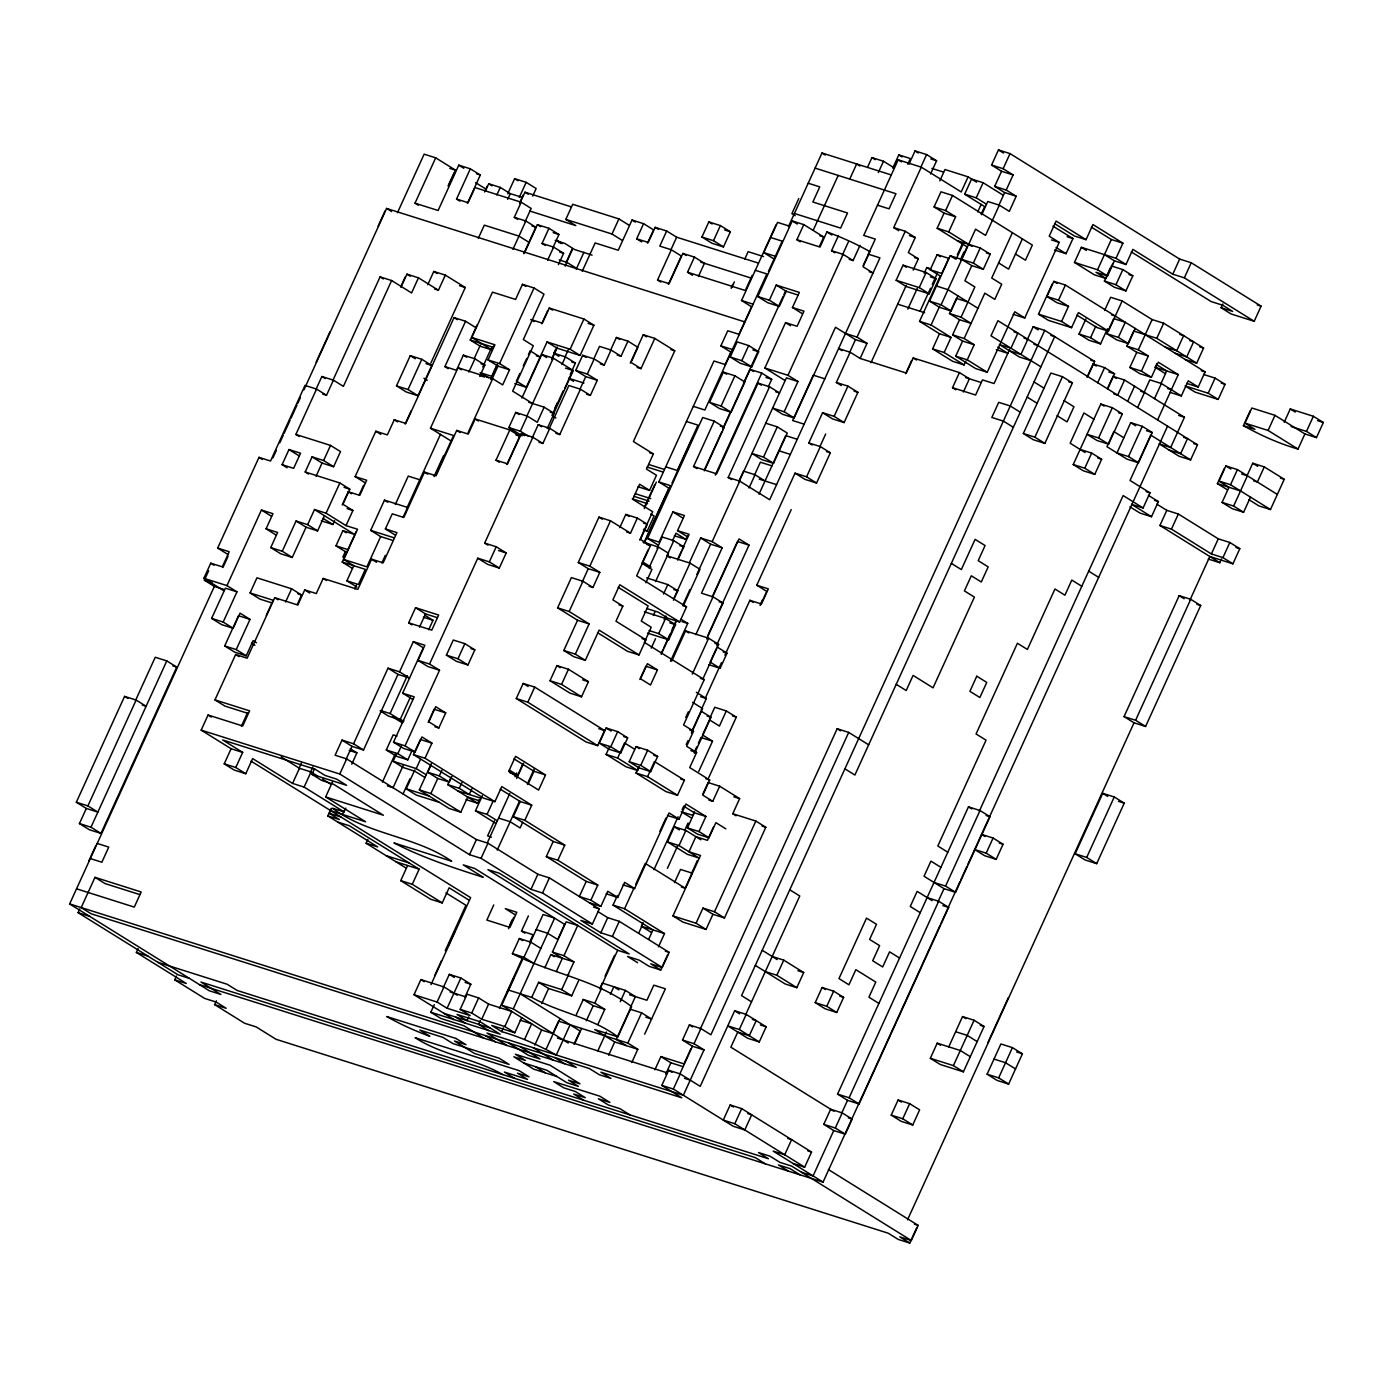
<?xml version="1.0" encoding="UTF-8"?>
<svg xmlns="http://www.w3.org/2000/svg" width="1393" height="1393" viewBox="0 0 1393 1393"><rect width="100%" height="100%" fill="white"/><g stroke="black" fill="none" stroke-linecap="round" stroke-linejoin="round"><path stroke-width="1.5" d="M76.336 802.229L87.898 805.903L97.876 812.102L86.331 808.445L76.336 802.229L124.569 696.396L136.131 700.052L146.108 706.268L142.26 705.05M135.417 700.714L155.232 657.252L166.777 660.909L176.754 667.108L100.958 833.414L89.413 829.758L79.436 823.559L86.331 808.445M87.898 805.903L136.131 700.052M223.838 590.719L203.866 578.304L210.761 563.19L222.305 566.847L229.201 551.732L217.656 548.076L258.994 457.357L270.538 461.013L304.997 385.426L316.542 389.082L326.519 395.281L333.415 380.167L321.87 376.51L315.828 389.727M100.958 833.414L90.98 827.216L166.777 660.909M223.96 589.465L214.348 586.418L204.371 580.219L208.671 570.764M88.752 861.118L95.647 845.986M316.124 362.18L329.915 331.952M378.13 226.119L385.025 210.987M765.314 1163.834L755.337 1157.635L200.958 982.048L220.912 994.445L209.368 990.789L69.65 903.918L214.348 586.418M222.95 567.526L228.121 556.19M272.906 457.914L276.354 450.357M279.801 442.8L283.249 435.225M284.102 433.345L290.127 420.111M290.998 418.231L297.022 404.997M297.893 403.099L300.47 397.44M303.918 389.883L386.592 208.445L744.628 321.853M233.153 628.278L221.609 624.621L211.632 618.405L225.405 588.177L236.949 591.833L223.176 622.062L233.153 628.278L240.049 613.146L250.026 619.363L236.235 649.591L246.23 655.807L253.108 640.676L256.434 642.748M236.949 591.833L226.972 585.617L261.431 510.03L272.976 513.686L266.08 528.8L276.058 535.016M282.1 464.67L288.978 449.556L300.54 453.213L293.644 468.327L282.1 464.67L287.08 467.769M299.199 436.497L295.873 434.442L316.542 389.082M189.413 978.374L177.869 974.717L78.06 912.676L79.784 908.898M397.44 212.763L424.134 154.17L435.696 157.827L455.65 170.242L448.755 185.356M76.545 888.804L134.285 907.104L141.181 891.973L94.985 877.346L81.194 907.574L91.172 913.791L576.249 1067.421L566.272 1061.222M332.701 380.811L380.08 276.876L391.625 280.533L411.579 292.948L418.475 277.816L406.93 274.16L400.905 287.393M418.335 205.259L415.01 203.186L435.696 157.827M246.23 655.807L234.668 652.15L224.691 645.934L238.482 615.706L250.026 619.363M391.625 280.533L343.392 386.366L333.415 380.167M271.6 602.803L260.056 599.147L250.078 592.948L256.956 577.816L291.607 588.804L301.584 595.003L297.284 604.458M292.269 557.444L282.291 551.245L296.065 520.999L306.06 527.216L292.269 557.444L280.724 553.787L270.747 547.588L277.625 532.457L266.08 528.8M308.515 474.055L305.189 471.983L312.084 456.869L323.629 460.526L333.606 466.725L340.501 451.611L330.524 445.412L295.873 434.442M401.045 286.157L405.363 276.719M448.041 186.018L454.083 172.784M316.037 476.302L322.062 463.068L312.084 456.869M323.629 460.526L330.524 445.412M345.76 808.114L344.036 811.893L304.127 787.08L292.565 783.423L252.655 758.593L245.76 773.724L235.783 767.508L242.661 752.394L231.116 748.737L201.184 730.124L208.062 715.009L242.713 725.979L249.608 710.865L214.957 699.878L235.626 654.536L247.17 658.192L274.734 597.701L297.841 605.032L304.736 589.901L316.281 593.557L323.176 578.443L357.809 589.413L371.6 559.185L383.145 562.842L396.935 532.596L385.373 528.94L392.269 513.825L403.813 517.482L424.482 472.123L436.044 475.779L456.712 430.42L468.257 434.094L475.152 418.962L509.803 429.949L519.781 436.148L506.86 464.496M467.404 203.361L480.324 175.013L470.329 168.814L458.785 165.158L438.116 210.5L415.01 203.186M266.272 615.375L273.167 600.261L250.078 592.948M324.499 515.741L317.604 530.872L307.627 524.656L314.505 509.542L326.066 513.199L346.021 525.614L357.566 529.27L343.792 559.498L353.77 565.715L346.874 580.829L356.852 587.028M459.882 201.114L456.556 199.042L470.329 168.814M427.755 284.677L433.78 271.461L445.325 275.118L465.279 287.515L430.837 363.12M285.582 602.02L291.607 588.804M326.066 513.199L339.84 482.971L305.189 471.983M176.441 976.04L174.717 979.819L186.279 983.475L136.375 952.446L138.099 948.668M434.581 289.013L438.429 290.232L445.325 275.118M321.348 520.843L332.91 524.499L334.616 520.721M484.572 191.973L487.15 186.314M245.76 773.724L234.216 770.068L224.221 763.852L231.116 748.737M241.459 726.066L247.484 712.833M342.225 504.945L348.25 491.712L359.794 495.368L366.69 480.254L355.145 476.598L375.814 431.238L387.358 434.895L394.254 419.781L405.798 423.437L454.031 317.604L465.575 321.261L475.57 327.459M396.483 385.878L410.256 355.65L421.818 359.307L431.795 365.506L418.004 395.751L406.46 392.077L396.483 385.878L408.027 389.535L418.004 395.751M485.286 191.329L488.734 183.772L500.279 187.428L510.256 193.627L521.8 197.284M339.84 482.971L349.817 489.169L342.939 504.283L352.917 510.482L346.021 525.614M345.969 552.028L335.992 545.83L342.887 530.698L354.431 534.355L314.505 509.542M359.255 494.794L363.556 485.339M408.027 389.535L421.818 359.307M496.831 194.985L500.279 187.428M478.287 238.377L484.311 225.144L518.962 236.113L528.94 242.312M507.731 193.784L514.626 178.67L526.171 182.326L536.148 188.525L532.701 196.082M342.835 557.113L345.412 551.454M352.203 568.257L342.225 562.058L355.999 531.813M405.102 424.099L411.127 410.865M507.679 199.303L510.256 193.627M519.276 197.44L526.171 182.326M448.233 368.692L444.907 366.62L465.575 321.261M519.937 202.298L523.368 194.741M392.217 540.24L380.672 536.584L370.695 530.385L384.468 500.139L407.574 507.452L403.256 516.907M519.781 203.535L524.952 192.199L571.147 206.826M517.621 219.398L514.296 217.343L521.191 202.211L474.996 187.585L468.1 202.699L456.556 199.042M354.727 589.013L356.451 585.217M380.672 536.584L366.881 566.829L343.792 559.498M395.316 504.458L408.236 476.11L419.781 479.767M479.714 376.354L484.886 365.018L474.909 358.819L463.347 355.163L456.469 370.277L444.907 366.62M493.488 346.126L491.764 349.904L480.219 346.248L470.242 340.031L477.137 324.917M450.427 440.606L430.472 428.208L458.036 367.735L492.687 378.704L502.664 384.903L509.542 369.789L499.565 363.59L488.02 359.934L494.915 344.802L471.809 337.489L492.478 292.13L515.584 299.443L522.462 284.329L534.024 287.985L544.001 294.184L523.333 339.544L533.31 345.76L512.641 391.12L532.596 403.517M525.144 221.644L531.168 208.428L521.191 202.211M512.937 249.347L525.857 220.999L514.296 217.343M474.351 358.245L480.376 345.011M381.891 562.929L385.321 555.354M406.86 508.114L440.449 434.407M468.866 372.035L474.909 358.819M523.768 253.665L535.835 227.198L525.857 220.999M524.482 253.004L537.402 224.656L548.946 228.313L558.924 234.512L552.899 247.745M298.746 768.953L301.341 763.294M292.565 783.423L299.46 768.292L281.16 756.921M482.762 366.986L491.363 348.093M434.059 476.528L443.531 455.737M435.487 475.205L453.561 435.521L430.472 428.208M545.394 245.499L542.069 243.427L548.946 228.313M310.308 772.61L312.885 766.951M304.127 787.08L311.005 771.966L299.46 768.292M496.883 364.983L491.729 376.319L480.167 372.662L488.49 377.834M490.702 379.436L497.597 364.322M332.544 781.821L325.649 796.935L383.388 815.236L333.502 784.207L321.94 780.55L311.962 774.351L314.557 768.675M491.973 379.366L497.998 366.133L488.02 359.934M467.7 433.502L492.687 378.704M499.565 363.59L534.024 287.985M529.601 210.97L575.797 225.596L565.819 219.398L572.715 204.283L618.91 218.91L628.887 225.109M547.588 260.317L553.613 247.083L542.069 243.427M916.629 1227.947L909.751 1243.061L898.189 1239.404L888.212 1233.205L276.093 1039.317L256.138 1026.902L244.576 1023.246L214.644 1004.632L216.368 1000.853M558.419 264.635L563.59 253.3L553.613 247.083M353.561 743.775L388.003 668.187L397.98 674.386L363.538 749.991L353.561 743.775L341.999 740.118L335.121 755.25L346.665 758.906L476.406 839.561L487.95 843.218L537.855 874.247L549.399 877.903L599.303 908.933L592.408 924.047L580.864 920.39L600.818 932.788L612.38 936.462L662.267 967.473L669.162 952.359L619.258 921.33L607.714 917.674L597.736 911.475M566.394 261.797L572.419 248.563M566.237 263.016L572.262 249.8M565.227 266.15L566.951 262.372L559.255 259.934M541.668 323.82L547.71 310.587M514.818 383.632L526.362 387.289L547.049 341.929L557.026 348.146L580.115 355.459L593.906 325.213L583.928 319.014L549.277 308.045L542.382 323.159L530.837 319.502L534.163 321.574M519.833 373.533L516.385 381.09L526.362 387.289M523.28 365.959L526.728 358.401M528.452 354.623L530.176 350.844L540.153 357.061L536.305 355.824M345.952 759.551L351.976 746.335L341.999 740.118M592.408 924.047L542.521 893.017L530.959 889.361L481.055 858.332L469.511 854.675L339.77 774.02L346.665 758.906M408.671 622.828L415.567 607.714L438.656 615.027L431.778 630.141L408.671 622.828L411.997 624.9M576.214 269.232L583.98 252.22M367.856 839.457L366.133 843.235L377.677 846.909L327.773 815.88L331.221 808.323M327.773 815.88L339.335 819.537L329.357 813.338L331.081 809.559M351.75 764.2L356.904 752.847L350.252 748.72M521.905 397.98L541.72 354.501L553.265 358.158L573.237 370.573L552.551 415.932L555.894 418.004M522.149 435.835L508.845 427.547L515.723 412.432L527.285 416.089L537.263 422.305L544.141 407.174L528.748 402.298M419.519 627.146L425.544 613.913L415.567 607.714M397.98 674.386L409.525 678.043L399.547 671.844L413.338 641.616L424.882 645.272L417.987 660.386L427.964 666.585L439.526 670.242L405.067 745.847L415.044 752.046L421.94 736.932L431.917 743.131L425.039 758.245L494.898 801.689L501.776 786.575L531.726 805.189L524.83 820.303L564.757 845.116L557.862 860.23L597.789 885.06L590.893 900.174L600.871 906.373L607.766 891.259L617.743 897.458L624.639 882.344L634.616 888.542L669.058 812.955L679.053 819.154L685.931 804.04L705.903 816.455L699.007 831.569L708.985 837.768L715.88 822.654L725.857 828.852M499.338 462.25L496.012 460.178L509.803 429.949M582.222 271.287L595.142 242.939L618.248 250.252L632.022 220.024L643.583 223.681L653.561 229.88L647.536 243.113M342.469 814.435L344.193 810.656M558.872 356.329L553.874 353.23L555.598 349.451M403.395 721.818L390.092 713.547L407.313 675.744M552.011 358.245L554.588 352.568M555.459 350.688L557.183 346.909M428.696 629.723L432.997 620.285L424.673 615.114M551.854 359.481L557.026 348.146M526.571 416.751L553.265 358.158M528.713 436.375L520.39 431.221L527.285 416.089M412.624 699.373L402.647 693.174L423.315 647.815L413.338 641.616M621.992 240.24L612.015 234.024L618.91 218.91M532.178 437.907L538.22 424.691L549.765 428.347L542.87 443.462L532.892 437.263L521.348 433.606L507.557 463.834L496.012 460.178M564.722 357.548L568.17 349.991M412.119 750.392L407.818 759.847L396.274 756.19L386.296 749.991L393.174 734.86L397.022 736.079M400.07 719.746L410.395 697.075M561.988 364.444L565.436 356.887L553.874 353.23M580.115 355.459L570.137 349.243L583.928 319.014M415.044 752.046L403.5 748.389L393.522 742.19L414.191 696.831L402.647 693.174M439.526 670.242L429.549 664.043L477.764 558.21L489.326 561.867L499.303 568.065L506.199 552.951L496.204 546.752L484.66 543.096L532.892 437.263M382.396 782.152L395.316 753.805M424.639 777.346L414.661 771.147L403.117 767.491L393.122 761.274L396.57 753.717M554.745 408.445L557.322 402.786M570.242 374.438L575.413 363.085L565.436 356.887M407.818 759.847L397.841 753.648L401.288 746.091M552.011 415.358L563.207 390.789M564.774 388.247L571.652 373.115M547.24 428.504L554.135 413.39L544.141 407.174M549.051 428.992L568.866 385.53L580.411 389.187L590.388 395.403L597.284 380.272L587.306 374.073L575.762 370.416L582.64 355.302L594.202 358.959L604.179 365.158L611.057 350.043L599.512 346.387L593.488 359.603M446.404 655.128L453.3 640.014L464.844 643.67L474.839 649.869L467.944 664.983L456.399 661.327L446.404 655.128L457.966 658.785L467.944 664.983M489.326 561.867L496.204 546.752M641.685 241.894L636.688 238.795L643.583 223.681M403.413 765.018L393.087 787.707L387.306 785.878M494.898 801.689L483.336 798.032L413.477 754.588L420.373 739.474L431.917 743.131M428.121 722.462L434.146 709.246L445.708 712.903L438.812 728.017L434.964 726.798M579.714 389.848L585.739 376.615L575.762 370.416M555.894 433.327L559.742 434.546L580.411 389.187M587.306 374.073L594.202 358.959M457.966 658.785L464.844 643.67M757.496 262.807L676.65 237.21L666.672 230.994L655.128 227.338L648.233 242.452L636.688 238.795M403.065 793.906L409.942 778.791M439.283 802.333L416.176 795.02L406.199 788.804L414.818 769.911M426.206 774.804L416.228 768.605L420.529 759.15M610.36 350.688L616.385 337.472L627.93 341.128L637.924 347.327L631.029 362.441L641.006 368.657L654.78 338.412L643.235 334.755L630.315 363.103M666.672 230.994L659.794 246.108L671.339 249.782L681.316 255.981L668.396 284.329M479.244 800.731L467.7 797.075L460.804 812.189L449.26 808.532L419.31 789.918L431.377 763.468M451.889 776.458L449.312 782.117L437.75 778.461L427.773 772.262L431.221 764.705M617.203 355.023L621.052 356.242L627.93 341.128M670.625 250.427L676.65 237.21M660.874 282.082L657.548 280.01L671.339 249.782M460.804 812.189L430.872 793.575L437.75 778.461M449.312 782.117L439.335 775.918L441.912 770.242M698.381 276.528L704.423 263.294L694.428 257.096L682.883 253.439L669.11 283.667L657.548 280.01M469.075 900.191L449.121 887.794L442.225 902.908L430.681 899.251L400.731 880.637L407.627 865.523M479.401 799.495L477.677 803.273L447.745 784.659L451.175 777.102M701.933 237.036L708.828 221.922L720.373 225.579L730.35 231.778L723.472 246.909L711.91 243.235L701.933 237.036L713.495 240.693L723.472 246.909M692.53 275.309L687.55 272.21L694.428 257.096M442.225 902.908L412.276 884.294L419.171 869.18L349.312 825.736L337.768 822.079M471.844 788.856L469.267 794.532L459.29 788.316L461.867 782.657M713.495 240.693L720.373 225.579M516.281 698.555L523.159 683.441L534.72 687.097L604.579 730.541L597.684 745.655L586.14 741.999L516.281 698.555L527.825 702.211L597.684 745.655M637.35 518.074L647.327 524.29L640.449 539.404L650.427 545.603L636.636 575.849L686.54 606.878L679.662 621.992L619.781 584.764L612.885 599.878L622.863 606.094L615.967 621.208L645.917 639.822L639.021 654.936L599.112 630.124L585.321 660.352L575.344 654.153L589.117 623.907L577.573 620.251L557.618 607.853L571.391 577.607L582.936 581.264L592.93 587.48L599.808 572.349L589.831 566.15L578.287 562.493L598.955 517.134L610.5 520.79L630.472 533.206L637.35 518.074L625.805 514.417L619.781 527.651M654.78 338.412L674.752 350.827L633.397 441.529L653.369 453.944L646.474 469.058L656.451 475.274L649.573 490.388L638.011 486.732M495.455 823.176L475.501 810.761L482.378 795.647M582.239 581.926L588.264 568.692L578.287 562.493M527.825 702.211L534.72 687.097M589.117 623.907L569.162 611.51L582.936 581.264M589.831 566.15L610.5 520.79M497.022 820.616L487.045 814.417L493.07 801.184M469.511 854.675L476.406 839.561M550.009 680.724L556.904 665.61L568.448 669.267L588.421 681.682L581.525 696.796L569.981 693.139L550.009 680.724L561.571 684.398L581.525 696.796M585.321 660.352L573.777 656.695L563.799 650.496L577.573 620.251M731.064 288.229L732.788 284.451M731.778 287.585L734.355 281.908M744.698 259.237L748.128 251.663L763.538 256.556M453.926 1019.554L414 994.724L420.895 979.61L443.984 986.923L457.287 995.194M494.498 820.79L487.602 835.904L491.45 837.123M515.01 776.667L516.733 772.871M509.995 772.819L517.691 775.257L522.863 763.921M487.393 842.643L509.786 793.505M516.681 778.391L523.576 763.277M481.055 858.332L487.95 843.218M561.571 684.398L568.448 669.267M644.419 507.348L654.762 484.66M644.28 508.567L656.329 482.117M752.185 275.379L745.29 290.493L687.55 272.21M445.255 950.653L465.941 905.293L445.969 892.878M643.862 542.974L668.832 488.159L658.854 481.961L713.982 360.996L725.527 364.653M724.813 365.314L730.855 352.081L720.877 345.882L727.755 330.768L739.317 334.424M738.603 335.086L751.524 306.739L741.546 300.522L775.988 224.935M773.759 258.819L763.782 252.621L777.555 222.392L789.117 226.049M434.616 975.796L441.511 960.665M448.407 945.551L455.285 930.437M431.029 984.59L470.642 897.649L251.071 761.153M497.231 850.078L519.624 800.94M527.372 783.928L534.268 768.814M564.757 845.116L553.195 841.459L513.286 816.646L520.181 801.515L500.209 789.117M527.93 784.52L533.954 771.287L514 758.872M639.735 540.066L652.655 511.719L632.701 499.303L639.579 484.189L649.573 490.388M643.357 529.915L647.205 531.133L654.101 516.019L650.775 513.947M798.798 198.502L791.903 213.634L795.229 215.706M644.576 542.312L670.399 485.617L658.854 481.961M788.403 226.693L821.992 152.986L891.294 174.943M483.859 1038.168L463.904 1025.753L440.797 1018.44L430.82 1012.241L434.268 1004.666M671.983 483.075L692.652 437.715M768.431 271.409L782.222 241.163L770.677 237.507M657.531 544.663L647.553 538.447L702.681 417.5L714.226 421.156L724.203 427.355L704.388 470.834M709.559 402.385L723.35 372.14L734.895 375.797L744.872 381.995L731.099 412.241L719.554 408.584L709.559 402.385L721.121 406.042L731.099 412.241M730.228 357.026L737.123 341.894L748.668 345.568L758.663 351.767L751.767 366.881L740.223 363.225L730.228 357.026L741.79 360.683L751.767 366.881M779.331 306.408L769.354 300.209L776.232 285.077L786.209 291.294L779.331 306.408L767.769 302.751L757.792 296.552L792.251 220.947L803.796 224.604L823.751 237.019L819.45 246.474M443.287 987.585L449.312 974.351L460.857 978.008L470.834 984.224L464.809 997.44M521.696 1017.621L514.801 1032.753L504.823 1026.537L511.719 1011.422L488.612 1004.109L478.635 997.91L467.09 994.254L460.195 1009.368L470.172 1015.567L447.083 1008.253L437.106 1002.055L443.984 986.923M522.706 822.27L520.129 827.947L510.151 821.731L498.59 818.074M545.499 774.943L538.621 790.057L508.671 771.443L515.567 756.329L545.499 774.943L533.954 771.287M647.989 550.043L641.964 563.277L651.941 569.476L645.917 582.709M493.749 904.962L486.854 920.076L509.942 927.407L516.838 912.276L505.293 908.619L515.271 914.835M687.533 536.845L677.538 530.646L684.433 515.532L672.889 511.875L659.098 542.103L647.553 538.447M696.883 468.588L693.557 466.516L714.226 421.156M721.121 406.042L734.895 375.797M741.79 360.683L748.668 345.568M800.226 241.79L796.9 239.735L803.796 224.604M447.083 1008.253L460.857 978.008M657.078 548.354L662.25 537.019L673.794 540.676L683.771 546.874L677.747 560.108M649.016 567.822L658.489 547.049L643.096 542.156M722.793 428.678L730.541 411.666M743.462 383.319L783.075 296.378M783.946 294.498L785.669 290.719M813.216 230.228L838.203 175.431M704.545 469.598L721.783 431.795M722.636 429.915L750.2 369.424L761.745 373.08L771.722 379.296L768.274 386.854M672.523 540.745L675.971 533.188L685.948 539.404L687.672 535.626M670.225 557.862L666.899 555.79L673.794 540.676M655.546 581.595L668.466 553.247L658.489 547.049M509.542 925.596L512.136 919.92M849.747 179.088L856.643 163.974L859.969 166.028M508.532 928.713L513.704 917.378M715.236 475.135L761.745 373.08M468.762 1016.89L467.038 1020.669L457.061 1014.452L480.15 1021.765L500.122 1034.181L430.82 1012.241M677.903 558.872L681.334 551.315M682.204 549.417L689.1 534.303L677.538 530.646M775.675 391.764L779.523 392.983L769.545 386.766L758.001 383.11L716.646 473.829L693.557 466.516M784.851 380.411L764.879 367.996L785.548 322.636L797.109 326.293L803.987 311.179L792.443 307.522L799.338 292.408L776.232 285.077M869.197 271.757L873.045 272.976L863.068 266.777L869.963 251.645C856.173 243.845 841.79 237.315 826.902 231.917L820.007 247.049L796.9 239.735M504.823 1026.537L481.734 1019.223L471.739 1013.024L478.635 997.91M653.317 615.497L655.041 611.719M663.503 594.045L667.804 584.59L646.631 577.886M530.959 889.361L537.855 874.247M597.789 885.06L586.227 881.403L546.317 856.573L553.195 841.459M599.251 743.113L606.147 727.982L617.691 731.638L627.668 737.855L620.773 752.969L609.229 749.312L599.251 743.113L610.796 746.77L620.773 752.969M867.63 167.056L871.948 157.601L883.493 161.257L893.47 167.456M480.306 1020.547L478.583 1024.325L488.56 1030.524M524.83 933.136L521.504 931.064L528.382 915.932M689.448 562.528L700.644 537.959L712.189 541.616L722.166 547.832L701.497 593.192L713.059 596.848L723.037 603.047L706.669 638.952M731.534 479.558L728.208 477.486L769.545 386.766M834.877 252.777L831.551 250.705L838.447 235.574M481.734 1019.223L488.612 1004.109M651.245 648.145L655.546 638.708M664.165 619.798L665.889 616.019M673.637 599.025L690.005 563.103L666.899 555.79M631.778 1062.511L637.802 1049.277L614.696 1041.964L594.741 1029.549L617.848 1036.862L631.621 1006.634C596.221 979.558 551.071 973.69 512.432 953.665L519.31 938.534L530.872 942.19L540.85 948.407M673.481 600.244L677.782 590.806L667.804 584.59M665.575 618.492L675.553 624.691L668.675 639.822L658.697 633.606L665.575 618.492L644.402 611.788M542.521 893.017L549.399 877.903M639.84 679.471L645.864 666.237L657.409 669.894L650.531 685.008L640.536 678.809L647.432 663.695L657.409 669.894M639.317 766.69L637.611 770.468L626.049 766.812L606.094 754.397L609.542 746.84M610.796 746.77L617.691 731.638M878.321 172.593L883.493 161.257M739.195 480.568L743.496 471.113L755.058 474.769L765.036 480.985M683.058 604.649L689.953 589.518M696.848 574.404L710.622 544.175L700.644 537.959M739.039 481.804L786.418 377.851L797.963 381.525L784.189 411.753L794.167 417.952L835.504 327.251L855.459 339.648L867.021 343.305L860.125 358.436L906.321 373.063L913.216 357.949L959.411 372.575L969.389 378.774L963.364 392.008M842.399 255.023L848.424 241.79M499.46 1008.428L521.853 959.289M529.601 942.277L533.049 934.72L521.504 931.064M661.379 653.125L663.103 649.347M663.956 647.449L669.998 634.233M671.705 630.454L676.023 620.999M712.189 541.616L739.753 481.142L728.208 477.486M797.963 381.525L787.985 375.309L843.113 254.362L831.551 250.705M507.052 992.652L513.947 977.52M661.222 654.362L671.565 631.673M673.289 627.895L676.719 620.338M683.615 605.224L699.982 569.319L690.005 563.103M553.213 1033.693L541.651 1030.036L501.741 1005.224L522.41 959.864M530.158 942.852L543.078 914.505L554.623 918.161L513.286 1008.88L568.17 1043.009M533.954 963.521L523.977 957.322L530.872 942.19M637.611 770.468L617.639 758.053L624.534 742.939L634.511 749.155M892.756 168.118L898.798 154.884L910.343 158.541L907.748 164.217M754.344 475.431L760.369 462.197L771.931 465.871M939.822 180.864L944.994 169.528L968.083 176.841L961.205 191.955L921.278 167.143L898.172 159.829L863.73 235.417L875.274 239.074L863.225 265.541M749.016 488.003L755.058 474.769M570.068 1024.778L556.295 1055.023C538.934 1045.377 520.93 1037.176 501.689 1031.638L503.413 1027.86M670.503 661.222L687.724 623.42L681.073 619.293M777.294 426.867L787.271 433.084L773.498 463.312L763.521 457.113L777.294 426.867L765.75 423.211M849.242 259.342L853.091 260.561L859.969 245.447M671.757 661.135L685.548 630.907L708.637 638.22L718.614 644.419L703.117 678.443M629.201 761.727L636.079 746.596L647.641 750.252L657.618 756.469L650.723 771.583L639.178 767.926L629.201 761.727L640.745 765.384L650.723 771.583M909.02 164.13L915.044 150.914L926.589 154.571L936.584 160.77L930.541 174.003M712.502 596.274L737.472 541.459L749.016 545.116L707.679 635.835M759.011 494.219L785.704 435.626L797.249 439.283M712.345 597.493L739.039 538.917L749.016 545.116M695.821 634.633L713.059 596.848M544.802 967.839L550.827 954.605L573.933 961.919L567.891 975.152M617.848 1036.862C592.042 1017.395 559.429 1012.746 531.726 997.423L538.621 982.291L561.71 989.622L571.687 995.821L578.583 980.707M556.347 971.496L562.372 958.262L552.394 952.063L566.167 921.818L577.729 925.474L563.939 955.72L573.933 961.919M586.227 881.403L579.349 896.517L590.893 900.174M677.52 795.281L647.588 776.667L654.466 761.553L684.416 780.167L677.52 795.281L665.976 791.624L636.026 773.011L638.621 767.351M640.745 765.384L647.641 750.252M920.564 167.804L926.589 154.571M898.711 230.716L893.714 227.616L921.278 167.143M524.778 1038.952L531.673 1023.838L520.129 1020.181M541.703 1003.622L548.598 988.508L538.621 982.291M692.269 674.125L708.637 638.22M849.434 352.882L855.459 339.648M716.646 645.151L795.02 473.185L806.564 476.841L816.559 483.04L830.332 452.812L820.355 446.596L808.811 442.939L822.584 412.711L834.128 416.368L844.106 422.567L857.896 392.321L847.919 386.122L836.357 382.466L850.148 352.22L838.586 348.563L841.929 350.636M867.021 343.305L857.026 337.106L905.258 231.273L893.714 227.616M534.773 1045.15L541.651 1030.036M716.194 648.859L710.151 662.093L720.146 668.292L727.024 653.178L717.047 646.961M561.71 989.622L568.605 974.491M685.739 717.465L688.316 711.806M618.196 587.306L648.145 605.92L641.25 621.034L651.227 627.25L644.35 642.365L704.231 679.592L683.563 724.952L693.54 731.151L686.645 746.282L696.622 752.481L689.727 767.595L709.699 780.01L702.803 795.124L712.781 801.323L719.676 786.209L708.132 782.553L702.96 793.888M705.102 698.607L721.452 662.702M724.9 655.145L749.887 600.331L761.431 603.987L768.327 588.873L756.765 585.217L791.224 509.629M819.641 447.257L825.666 434.024M905.258 231.273L915.253 237.472L908.358 252.603L918.335 258.802L913.164 270.138M552.499 1034.355L558.523 1021.121L627.825 1043.078L637.802 1049.277M806.564 476.841L820.355 446.596M834.128 416.368L847.919 386.122M896.152 280.289L903.03 265.175L926.136 272.488L936.113 278.687L929.218 293.819L906.129 286.488L896.152 280.289L919.241 287.602L929.218 293.819M546.317 1048.807L560.09 1018.579M701.184 709.873L706.355 698.537L696.378 692.321M691.572 731.9L701.045 711.109L711.022 717.308L694.654 753.213M648.65 939.37L652.951 929.915L613.042 905.102L617.343 895.647M686.244 744.471L687.968 740.693M691.416 733.118L702.612 708.549L692.634 702.351M600.818 932.788L607.714 917.674M972.001 246.387L948.72 231.9L955.615 216.786L944.054 213.129L934.076 206.913L940.971 191.799L952.516 195.455L1032.352 245.098L1025.474 260.212L1015.48 254.014M760.021 605.311L762.598 599.634M760.717 604.649L766.759 591.416L756.765 585.217M870.973 362.755L906.286 285.269M694.097 752.638L696.674 746.961M698.398 743.183L700.992 737.524L712.537 741.18L698.764 771.409M709.594 718.614L714.766 707.278L726.31 710.935L736.305 717.151L708.741 777.625M576.354 1014.592L583.249 999.477L594.794 1003.134L604.771 1009.333L597.876 1024.464M658.471 946.805L664.513 933.589L624.586 908.758L634.059 887.968M635.783 884.189L645.255 863.399L685.182 888.229L692.06 873.098L680.515 869.441L674.491 882.674M659.899 831.273L665.924 818.057M612.38 936.462L619.258 921.33M961.083 260.091L967.108 246.857L937.176 228.243L944.054 213.129M955.615 216.786L945.621 210.587L952.516 195.455M907.801 309.124L917.273 288.351M924.168 273.22L926.745 267.56L930.594 268.779M574.02 1044.21L580.063 1030.994L520.181 993.766M605.032 976.18L614.505 955.389M574.734 1043.566L581.63 1028.434M599.704 988.751L602.298 983.075L625.387 990.406L635.382 996.604L630.211 1007.94M653.979 869.685L678.095 816.768M726.31 710.935L719.432 726.066L709.455 719.85L702.56 734.982L712.537 741.18M919.241 287.602L926.136 272.488M600.418 988.09L617.639 950.305L487.898 869.632L499.46 873.289L629.201 953.961L617.639 950.305M667.439 841.912L679 845.568L698.955 857.984L687.411 854.327L667.439 841.912L674.334 826.798L685.878 830.454L700.853 839.77M682.082 809.786L683.806 806.007M586.331 1020.808L593.226 1005.676L583.249 999.477M594.794 1003.134L601.689 988.02M937.123 254.658L930.228 269.772L941.772 273.446L948.668 258.314L937.123 254.658L940.449 256.73M981.194 214.156L984.642 206.599L964.687 194.184L971.565 179.07L983.127 182.727L1003.082 195.142M920.216 310.9L930.541 288.229M932.265 284.433L937.437 273.098M667.404 868.344L677.729 845.655M684.625 830.541L688.072 822.984M610.395 994.306L613.843 986.749L618.84 989.848M651.384 932.474L641.407 926.258L643.131 922.479M638.673 933.171L642.974 923.716M679 845.568L685.878 830.454M694.498 811.562L692.774 815.34L681.229 811.684L691.207 817.883M708.985 837.768L697.44 834.111L687.463 827.912L694.341 812.798L684.363 806.582M965.837 361.153L964.113 364.931L944.158 352.533L951.053 337.402L939.491 333.745L919.537 321.348L940.205 275.988L926.745 267.56M986.209 204.04L976.232 197.841L983.127 182.727M957.984 295.873L951.088 310.987L939.544 307.331L929.566 301.132L950.235 255.772L973.341 263.085L983.319 269.302L990.214 254.17L980.219 247.971L957.13 240.658M981.752 214.731L987.776 201.497L999.321 205.154L1009.316 211.37L1016.193 196.239L1006.216 190.04L1013.111 174.926L1001.567 171.269L991.572 165.053L998.468 149.939L1010.012 153.596L1179.679 259.081L1191.224 262.737L1261.083 306.164L1254.205 321.295L1231.099 313.965L1221.121 307.766L1222.845 303.987M957.339 254.815L962.511 243.479M956.173 259.168L963.939 242.173M977.712 211.928L981.16 204.371M905.607 373.724L911.649 360.491M597.841 1050.879L606.443 1031.969M620.233 1001.741L625.387 990.406M960.526 259.516L963.973 251.959M951.053 337.402L931.081 325.004L939.7 306.094M1016.193 196.239L1004.649 192.582L994.672 186.383L1001.567 171.269M951.088 310.987L941.111 304.788L975.57 229.201L985.548 235.4L999.321 205.154M1013.111 174.926L1003.134 168.71L1010.012 153.596M608.671 1055.197L614.696 1041.964M691.363 873.759L697.388 860.526M706.042 929.444L696.065 923.228L702.96 908.114L712.937 914.313L706.042 929.444L682.953 922.114L672.958 915.915L700.522 855.441L688.978 851.785L695.873 836.671L707.418 840.327L713.442 827.094M964.113 364.931L952.568 361.275L932.614 348.877L939.491 333.745M949.521 313.547L961.083 317.204L971.06 323.402L959.516 319.746L949.521 313.547L956.416 298.415L967.961 302.072M998.624 205.816L1004.649 192.582M961.779 259.429L971.774 265.628L964.879 280.759L974.856 286.958L961.083 317.204M973.341 263.085L980.219 247.971M637.611 962.702L627.634 956.503L639.178 960.16L649.155 966.359L660.7 970.016L667.595 954.901M627.825 1043.078L641.598 1012.833L630.054 1009.176L616.281 1039.422L626.258 1045.621M736.079 815.81L732.753 813.738L739.631 798.624L719.676 786.209M1254.205 321.295L1184.346 277.851L1172.784 274.195L1132.875 249.382L1125.979 264.496L1116.002 258.297L1122.897 243.166L1092.948 224.552L1086.052 239.683L1056.12 221.069L1049.225 236.183L1059.202 242.382L1024.76 317.987L1014.783 311.771L987.219 372.262L967.264 359.847L974.142 344.733L962.598 341.076L952.62 334.86L959.516 319.746M644.698 1034.163L665.366 988.804L653.822 985.147L646.927 1000.261L629.601 994.776M987.219 372.262L975.675 368.588L955.702 356.19L962.598 341.076M974.142 344.733L964.165 338.516L984.834 293.157L994.811 299.373L1001.706 284.242L991.729 278.043L1012.398 232.683M955.842 389.761L952.516 387.689L959.411 372.575M755.842 821.052L765.819 827.268L724.482 917.97L714.505 911.771L755.842 821.052L732.753 813.738M1022.375 238.899L1008.602 269.128L998.624 262.929M654.867 1069.824L660.909 1056.59L683.998 1063.904L690.893 1048.79M665.715 1074.142L670.886 1062.807L660.909 1056.59M69.65 903.918L589.378 1068.535L599.356 1074.752L610.9 1078.408L600.923 1072.192L681.769 1097.806L661.814 1085.391L668.692 1070.277L680.254 1073.933L700.209 1086.348L734.668 1010.743L746.213 1014.4L766.167 1026.815L759.272 1041.929L747.728 1038.273L727.773 1025.875L739.317 1029.531L759.272 1041.929M506.965 1045.481L486.993 1033.066L683.336 1095.264L704.005 1049.904L692.46 1046.247L682.483 1040.049L689.378 1024.917L700.923 1028.574L710.9 1034.79L848.703 732.405L837.158 728.748L700.209 1029.235M1009.559 349.539L994.062 383.545L982.5 379.889L975.622 395.02L952.516 387.689M679.54 1074.595L692.46 1046.247M747.832 1113.599L751.68 1114.818L744.785 1129.949L733.24 1126.275L673.359 1089.047L680.254 1073.933M704.005 1049.904L694.027 1043.705L700.923 1028.574M1104.597 310.517L1110.621 297.284L1122.183 300.94L1108.393 331.186L1078.461 312.572L1071.565 327.686L1048.476 320.373L1038.481 314.156L1052.272 283.928M1054.501 250.026L1066.045 253.683L1072.941 238.569L1052.986 226.154M1027.146 339.962L1033.171 326.728L1044.715 330.385L1094.619 361.414L1087.724 376.528M1071.565 327.686L1061.588 321.47L1068.483 306.356L1056.921 302.699L1046.944 296.5L1053.839 281.369L1065.384 285.043L1205.102 371.896L1198.224 387.028L1186.662 383.354M1112.868 263.381L1105.972 278.496L1094.428 274.839L1074.456 262.441L1081.351 247.31L1116.002 258.297M1044.715 330.385L741.546 995.629L751.524 1001.828M1068.483 306.356L1058.506 300.157L1065.384 285.043M745.499 1015.062L799.756 895.995L789.779 889.796M739.317 1029.531L746.213 1014.4M1104.457 254.64L1114.435 260.839L1107.539 275.953L1097.562 269.754L1111.335 239.509L1091.381 227.111M1023.333 433.519L1050.897 373.045L1062.441 376.702L1072.418 382.901L1044.872 443.374L1033.31 439.718L1023.333 433.519L1034.895 437.176L1044.872 443.374M783.754 960.143L803.709 972.54L796.813 987.672L776.859 975.257L783.754 960.143L772.21 956.486M1107.435 328.783L1100.557 343.914L1088.995 340.258L1079.018 334.041L1085.913 318.927M1111.283 265.924L1122.845 269.598L1132.822 275.797L1125.927 290.911L1114.383 287.254L1104.405 281.055L1110.43 267.822M730.158 1104.962L723.263 1120.076L734.808 1123.733L804.666 1167.177L811.562 1152.046L741.703 1108.619L730.158 1104.962L733.484 1107.035M1034.895 437.176L1062.441 376.702M1100.557 343.914L1090.58 337.698L1095.734 326.362M1125.927 290.911L1115.95 284.712L1122.845 269.598M734.808 1123.733L741.703 1108.619M1087.028 377.19L1093.052 363.956L1104.597 367.613L1114.574 373.829L1107.696 388.943M1128.365 343.583L1116.803 339.927L1106.826 333.728L1113.721 318.597L1125.265 322.271L1118.37 337.385L1128.365 343.583L1135.243 328.469M815.218 1002.629L822.096 987.498L833.658 991.154L843.636 997.371L836.74 1012.485L825.196 1008.828L815.218 1002.629L826.763 1006.286L836.74 1012.485M1097.701 382.744L1104.597 367.613M1107.835 387.707L1113.007 376.371L1124.551 380.028L1184.433 417.256L1170.66 447.501L1159.115 443.845L1179.07 456.242L1190.615 459.899L1197.51 444.785L997.91 320.686L991.015 335.817L1040.919 366.829M1157.583 419.972L1178.252 374.613L1158.297 362.197L1151.402 377.311L1141.424 371.113L1148.32 355.999L1136.775 352.342L1126.798 346.126L1133.676 331.012L1156.782 338.325L1196.691 363.155L1203.587 348.024L1163.66 323.211L1152.115 319.554L1122.183 300.94M1080.132 449.417L1091.677 453.073L1101.654 459.29L1094.759 474.404L1083.214 470.747L1073.237 464.531L1100.801 404.057L1112.345 407.714L1122.323 413.93L1108.549 444.158L1097.005 440.501L1087.01 434.303L1098.572 437.959L1108.549 444.158M826.763 1006.286L833.658 991.154M1151.402 377.311L1139.857 373.655L1129.88 367.456L1136.775 352.342M1124.551 380.028L1117.674 395.142L1113.825 393.923M1148.32 355.999L1138.342 349.8L1152.115 319.554M1172.784 274.195L1179.679 259.081M1094.759 474.404L1084.781 468.205L1091.677 453.073M1098.572 437.959L1112.345 407.714M1127.651 401.358L1134.546 386.227M1156.782 338.325L1163.66 323.211M1184.346 277.851L1191.224 262.737M1165.14 373.498L1155.163 367.299L1156.886 363.521M1143.81 393.087L1149.834 379.871L1161.396 383.528L1181.351 395.925L1188.246 380.811L1198.224 387.028M1130.733 422.671L1116.96 452.917L1128.504 456.573L1138.481 462.772L1152.272 432.544L1142.295 426.328L1130.733 422.671L1135.73 425.788M1137.628 407.557L1144.524 392.443L1140.675 391.224M1160.682 384.189L1166.707 370.956L1156.73 364.74M823.768 1124.36L830.663 1109.246L842.208 1112.903L852.185 1119.101L845.307 1134.215L833.745 1130.559L823.768 1124.36L835.312 1128.017L845.307 1134.215M927.129 897.58L938.673 901.236L948.65 907.435L859.081 1103.987L847.536 1100.331L837.559 1094.114L968.466 806.86L980.01 810.517L989.988 816.716L955.546 892.321L944.001 888.664L924.029 876.249L930.924 861.135L940.902 867.334M1154.501 398.642L1161.396 383.528M1128.504 456.573L1142.295 426.328M833.745 1130.559L813.077 1175.918L801.532 1172.262M841.511 1113.547L847.536 1100.331M937.959 901.88L944.001 888.664M979.314 811.179L1123.141 495.56L1143.096 507.975L1149.991 492.861L1130.036 480.446L1150.705 435.086L1190.615 459.899M835.312 1128.017L842.208 1112.903M859.081 1103.987L849.103 1097.771L938.673 901.236M955.546 892.321L945.568 886.105L980.01 810.517M199.391 984.59L823.054 1182.117L940.188 925.109M941.059 923.211L960.003 881.63M960.857 879.749L966.899 866.516M967.752 864.618L1167.56 426.171M993.087 838.046L1003.064 844.245L996.169 859.377L986.192 853.16L993.087 838.046L981.543 834.39L984.868 836.462M1129.984 506.86L1139.962 513.059L1151.506 516.716L1158.401 501.602L1148.424 495.403M1215.096 378.112L1225.074 384.311L1218.178 399.425L1208.201 393.226L1215.096 378.112L1203.535 374.438M891.207 1115.114L898.102 1100L909.646 1103.656L919.624 1109.855L912.728 1124.987L901.184 1121.33L891.207 1115.114L902.751 1118.771L912.728 1124.987M1221.522 558.924L1219.798 562.702L1159.916 525.474L1166.812 510.36L1156.834 504.144M902.751 1118.771L909.646 1103.656M948.755 1046.84L962.528 1016.594L974.09 1020.251L984.067 1026.467L963.399 1071.826L940.292 1064.513L930.315 1058.297L937.21 1043.183L960.299 1050.496L970.277 1056.695M1178.356 514.017L1218.283 538.83L1229.827 542.486L1239.805 548.703L1232.927 563.817L1222.932 557.618L1211.388 553.944L1171.461 529.131L1178.356 514.017L1166.812 510.36M1243.409 425.683L1254.954 429.34L1244.976 423.141L1251.872 408.01L1274.978 415.34L1304.91 433.954L1298.015 449.068C1278.774 443.531 1260.769 435.312 1243.409 425.683L1250.305 410.569M1227.407 489.814L1217.412 483.615L1224.308 468.501M1250.496 497.127L1243.601 512.258L1232.056 508.602L1222.079 502.385L1228.974 487.271L1218.997 481.073L1225.875 465.941L1237.437 469.598L1277.346 494.428M963.399 1071.826L953.404 1065.61L974.09 1020.251M1124.047 716.611L1179.175 595.647L1190.719 599.303L1200.696 605.52L1145.586 726.467L1134.024 722.81L1124.047 716.611L1135.591 720.268L1145.586 726.467M1246.7 476.458L1252.725 463.242L1264.287 466.899L1284.242 479.296L1270.468 509.542L1230.541 484.729L1237.437 469.598M987.759 1042.852L1008.428 997.492M907.522 1219.85L1134.024 722.81M1190.005 599.965L1209.82 556.504L1232.927 563.817M1135.591 720.268L1190.719 599.303M1211.388 553.944L1218.283 538.83M1075.152 853.787L1102.716 793.313L1114.261 796.97L1124.238 803.169L1096.691 863.643L1085.13 859.986L1075.152 853.787L1086.697 857.444L1096.691 863.643M1243.601 512.258L1233.623 506.042L1247.414 475.814L1241.633 473.986M1298.015 449.068L1268.083 430.454L1274.978 415.34M909.751 1243.061L899.756 1236.862L911.318 1240.519L918.196 1225.387L828.382 1169.545M987.097 1074.212L1000.888 1043.966L1012.432 1047.623L1022.41 1053.822L1008.636 1084.067L997.092 1080.411L987.097 1074.212L998.659 1077.869L1008.636 1084.067M1284.242 422.201L1290.266 408.967L1313.373 416.281L1323.35 422.479L1316.455 437.611L1304.91 433.954M1222.932 557.618L1229.827 542.486M1264.287 466.899L1257.391 482.013L1253.543 480.794M1086.697 857.444L1114.261 796.97M998.659 1077.869L1012.432 1047.623M1316.455 437.611L1306.477 431.395L1313.373 416.281M991.572 165.053L1003.134 168.71M930.803 158.941L936.584 160.77M994.672 186.383L1006.216 190.04M931.865 168.414L943.427 172.07M1111.335 239.509L1122.897 243.166M964.687 194.184L976.232 197.841M1086.052 239.683L1074.508 236.026L1054.553 223.611M1067.16 236.74L1072.941 238.569M1257.235 304.945L1261.083 306.164M1051.506 239.944L1059.202 242.382M1114.435 260.839L1125.979 264.496M815.097 168.118L895.943 193.714L889.065 208.846L877.503 205.189M934.076 206.913L945.621 210.587M1128.974 274.578L1132.822 275.797M1221.121 307.766L1232.666 311.423L1222.688 305.224L1211.144 301.567L1131.308 251.924M1074.456 262.441L1097.562 269.754M1107.539 275.953L1095.995 272.297L1105.972 278.496M808.219 183.232L819.763 186.888L812.868 202.002L847.519 212.99L840.623 228.104L794.428 213.477M1104.405 281.055L1115.95 284.712M937.176 228.243L948.72 231.9M986.348 252.951L990.214 254.17M909.472 235.643L915.253 237.472M971.774 265.628L983.319 269.302M1179.784 334.407L1183.632 335.626L1176.737 350.74L1165.192 347.083M1111.44 314.835L1115.288 316.054M1189.761 340.606L1193.609 341.825L1186.714 356.939L1175.17 353.282M1046.944 296.5L1058.506 300.157M1199.739 346.805L1203.587 348.024M914.487 257.583L918.335 258.802M819.902 235.8L823.751 237.019M868.379 254.188L879.941 257.862L769.685 499.756L739.753 481.142M1108.393 331.186L1096.848 327.512L1076.893 315.114M930.332 276.859L936.113 278.687M1106.826 333.728L1118.37 337.385M1185.147 359.498L1196.691 363.155M1038.481 314.156L1061.588 321.47M1126.798 346.126L1138.342 349.8M936.462 286.018L948.006 289.674L977.938 308.288M1201.254 370.677L1205.102 371.896M1079.018 334.041L1090.58 337.698M1013.216 314.33L1024.76 317.987M1221.226 383.092L1225.074 384.311M724.586 229.949L730.35 231.778M1155.163 367.299L1178.252 374.613M1050.844 335.382L1054.693 336.601L854.884 775.048L844.907 768.849M1317.569 420.651L1323.35 422.479M929.566 301.132L941.111 304.788M1129.88 367.456L1141.424 371.113M1208.201 393.226L1185.095 385.913L1195.072 392.112L1218.178 399.425M763.782 252.621L775.326 256.277M1014.017 331.882L1017.865 333.101L1010.97 348.215L999.425 344.559L1019.38 356.974L1030.942 360.63M1023.994 338.081L1027.842 339.3L1020.965 354.431L1009.403 350.775M1090.771 360.195L1094.619 361.414M1033.972 344.297L1037.82 345.516M1291.085 426.519L1306.477 431.395M1167.526 388.508L1171.374 389.727M897.667 304.162L924.621 312.694M1108.811 372.001L1114.574 373.829M1169.807 392.269L1181.351 395.925M476.458 173.794L480.324 175.013M449.869 168.414L455.65 170.242M1244.976 423.141L1268.083 430.454M919.537 321.348L931.081 325.004M755.319 270.294L766.864 273.951L704.858 410.012L693.314 406.356M952.62 334.86L964.165 338.516M996.291 349.66L1007.835 353.317L997.858 347.101M565.819 219.398L612.015 234.024M700.557 262.076L750.618 277.921M1178.67 415.427L1184.433 417.256M786.209 291.294L797.771 294.95M1068.57 381.682L1072.418 382.901M932.614 348.877L944.158 352.533M955.702 356.19L967.264 359.847M757.792 296.552L769.354 300.209M531.987 225.979L535.835 227.198M553.16 232.683L558.924 234.512M1118.475 412.711L1122.323 413.93M1183.684 437.367L1187.533 438.586L1180.637 453.7L1169.093 450.043M555.198 240.38L564.809 243.427L574.804 249.626L592.112 255.128M558.436 242.365L562.284 243.583L557.304 240.484M1193.662 443.566L1197.51 444.785M741.546 300.522L753.091 304.179M845.481 333.449L857.026 337.106M1146.491 430.716L1152.272 432.544M965.541 377.555L980.933 382.448M1280.393 478.078L1284.242 479.296M559.742 252.081L563.59 253.3M1218.997 481.073L1230.541 484.729M1217.412 483.615L1240.519 490.928M1138.481 462.772L1126.937 459.115L1106.982 446.718L1113.86 431.586L1123.855 437.802M1270.468 509.542L1258.906 505.885L1248.929 499.687M1097.806 458.071L1101.654 459.29M752.882 349.939L758.663 351.767M1222.079 502.385L1233.623 506.042M720.877 345.882L732.422 349.539M824.813 378.809L813.268 375.152L792.6 420.512L804.144 424.168M854.048 391.102L857.896 392.321M1073.237 464.531L1084.781 468.205M764.879 367.996L787.985 375.309M1146.143 491.642L1149.991 492.861M1154.553 500.383L1158.401 501.602M765.958 377.468L771.722 379.296M588.125 323.385L593.906 325.213M670.904 349.608L674.752 350.827M459.516 285.687L465.279 287.515M1143.096 507.975L1131.551 504.318L1151.506 516.716M844.106 422.567L832.561 418.91L822.584 412.711M1235.957 547.484L1239.805 548.703M1159.916 525.474L1171.461 529.131M784.189 411.753L772.627 408.097L782.622 414.296L794.167 417.952M637.158 367.439L641.006 368.657M547.049 341.929L570.137 349.243M600.331 363.939L604.179 365.158M1208.253 559.046L1219.798 562.702M571.565 361.867L575.413 363.085M565.523 368.135L573.237 370.573M826.484 451.593L830.332 452.812M470.242 340.031L493.348 347.345M585.739 376.615L597.284 380.272M720.355 426.136L724.203 427.355M583.928 383.092L568.518 378.217L573.516 381.316M686.418 421.487L697.963 425.144L677.294 470.486L665.75 466.829M778.809 450.74L790.371 454.397M497.998 366.133L509.542 369.789M586.54 394.184L590.388 395.403M481.038 363.799L484.886 365.018M763.521 457.113L751.959 453.456L761.936 459.655L773.498 463.312M480.533 375.814L484.381 377.033M816.559 483.04L804.997 479.384L795.02 473.185M1196.848 604.301L1200.696 605.52M426.014 363.677L431.795 365.506M550.287 412.171L554.135 413.39M759.255 479.157L776.58 484.642M649.521 452.725L653.369 453.944M648.772 464.513L664.182 469.389M647.205 467.055L662.615 471.931M508.845 427.547L520.39 431.221M515.932 434.929L519.781 436.148M539.021 442.243L542.87 443.462M322.671 394.062L326.519 395.281M635.365 493.731L650.757 498.607M633.798 496.291L649.19 501.167M632.23 498.833L647.623 503.709M710.622 544.175L722.166 547.832M643.479 523.071L647.327 524.29M674.404 535.748L685.948 539.404M679.923 545.656L683.771 546.874M626.606 531.987L630.472 533.206M646.578 544.384L650.427 545.603M647.136 565.871L650.984 567.09L642.678 561.919M322.062 463.068L333.606 466.725M719.188 601.828L723.037 603.047M673.933 589.587L677.782 590.806M344.054 487.341L349.817 489.169M588.264 568.692L599.808 572.349M682.692 605.659L686.54 606.878M498.485 550.514L506.199 552.951M347.136 508.654L352.917 510.482M589.082 586.244L592.93 587.48M646.578 608.462L658.123 612.119L668.1 618.335L679.662 621.992M681.943 621.591L687.724 623.42M619.014 604.858L622.863 606.094M499.303 568.065L487.759 564.409L477.764 558.21M669.789 622.863L675.553 624.691M370.695 530.385L393.784 537.698M714.766 643.2L718.614 644.419M723.176 651.959L727.024 653.178M649.068 630.559L658.697 633.606M296.065 520.999L307.627 524.656M647.501 633.101L668.675 639.822M306.06 527.216L317.604 530.872M557.618 607.853L569.162 611.51M642.069 638.603L645.917 639.822M335.992 545.83L347.536 549.486M708.584 664.635L720.146 668.292M1118.475 801.341L1124.238 803.169M639.021 654.936L627.477 651.28L597.527 632.666M342.225 562.058L365.314 569.371L358.436 584.485L346.874 580.829M700.383 678.374L704.231 679.592M270.747 547.588L282.291 551.245M563.799 650.496L575.344 654.153M700.592 696.709L706.355 698.537M425.544 613.913L437.089 617.569M423.368 617.238L432.997 620.285M732.457 715.932L736.305 717.151M707.174 716.089L711.022 717.308M582.64 679.854L588.421 681.682M297.736 593.784L301.584 595.003M470.973 648.65L474.839 649.869M986.14 815.497L989.988 816.716M689.692 729.932L693.54 731.151M203.866 578.304L226.972 585.617M204.371 580.219L212.067 582.657M999.216 843.026L1003.064 844.245M417.987 660.386L429.549 664.043M690.858 750.653L696.622 752.481M598.798 728.696L604.579 730.541M623.82 736.636L627.668 737.855M986.192 853.16L974.647 849.504L984.625 855.702L996.169 859.377M388.003 668.187L399.547 671.844M653.77 755.25L657.618 756.469M211.632 618.405L223.176 622.062M705.851 778.791L709.699 780.01M606.094 754.397L617.639 758.053M680.568 778.948L684.416 780.167M733.867 796.796L739.631 798.624M636.026 773.011L647.588 776.667M224.691 645.934L236.235 649.591M708.933 800.104L712.781 801.323M761.971 826.049L765.819 827.268M934.006 882.448L945.568 886.105M380.463 710.5L390.092 713.547M694.341 812.798L705.903 816.455M403.918 720.965L388.525 716.089L380.202 710.918M667.491 815.497L679.053 819.154M942.887 905.607L948.65 907.435M687.463 827.912L699.007 831.569M172.906 665.889L176.754 667.108M393.522 742.19L405.067 745.847M413.477 754.588L425.039 758.245M386.296 749.991L397.841 753.648M248.041 713.408L224.935 706.094L214.957 699.878M351.976 746.335L363.538 749.991M393.122 761.274L416.228 768.605M427.773 772.262L439.335 775.918M520.181 801.515L531.726 805.189M349.208 750.409L356.904 752.847M447.745 784.659L459.29 788.316M457.722 790.876L480.811 798.189M466.133 799.617L477.677 803.273M513.286 816.646L524.83 820.303M419.31 789.918L430.872 793.575M406.199 788.804L429.305 796.134M475.501 810.761L487.045 814.417M201.184 730.124L339.77 774.02M681.334 887.01L685.182 888.229M311.962 774.351L346.613 785.321L336.636 779.122L325.091 775.448L315.097 769.249L222.706 739.979L242.661 752.394M546.317 856.573L557.862 860.23M702.96 908.114L714.505 911.771M623.071 884.886L634.616 888.542M712.937 914.313L724.482 917.97M224.221 763.852L235.783 767.508M606.199 893.801L617.743 897.458M672.958 915.915L696.065 923.228M344.036 811.893L332.492 808.236C368.083 834.877 415.393 836.096 451.68 861.205L393.94 842.922C422.253 857.513 452.621 867.613 483.197 877.277L463.242 864.861L474.787 868.518L564.6 924.36L557.722 939.491L547.728 933.275L536.183 929.619M330.925 810.778L365.575 821.766L325.649 796.935M329.357 813.338L340.902 816.995M613.042 905.102L624.586 908.758M980.219 1025.248L984.067 1026.467M589.326 902.716L600.871 906.373M797.928 970.712L803.709 972.54M593.522 907.104L599.303 908.933M641.407 926.258L664.513 933.589M765.314 971.6L776.859 975.257M955.65 1031.725L967.195 1035.382L977.172 1041.581M839.787 996.152L843.636 997.371M1016.646 1051.994L1022.41 1053.822M386.087 855.65L409.194 862.964M796.813 987.672L785.269 984.015L755.337 965.401M396.065 861.849L419.171 869.18M665.314 951.14L669.162 952.359M993.993 1059.08L1005.537 1062.737L1015.532 1068.953M400.731 880.637L412.276 884.294M662.267 967.473L650.723 963.817L660.7 970.016M930.315 1058.297L953.404 1065.61M552.394 952.063L563.939 955.72M752.342 1019.397L756.19 1020.616L749.295 1035.73L737.75 1032.074L730.855 1047.188L833.989 1111.301M760.404 1024.987L766.167 1026.815M512.432 953.665L523.977 957.322M79.436 823.559L90.98 827.216M97.214 843.444L108.758 847.101L101.863 862.232L90.319 858.576M645.812 1017.203L651.576 1019.032L641.598 1012.833M548.598 988.508L571.687 995.821M593.226 1005.676L604.771 1009.333M682.483 1040.049L694.027 1043.705M508.619 990.092L531.726 997.423M837.559 1094.114L849.103 1097.771M465.07 982.396L470.834 984.224M501.741 1005.224L513.286 1008.88M848.337 1117.882L852.185 1119.101M450.113 991.92L465.523 996.796M139.613 894.532L104.963 883.545L94.985 877.346M670.886 1062.807L682.431 1066.463M557.409 1038.064L667.125 1072.819M684.451 1078.304L690.231 1080.15M414 994.724L437.106 1002.055M460.195 1009.368L471.739 1013.024M514.801 1032.753L491.712 1025.44L501.689 1031.638M443.932 1013.338L490.144 1027.982M661.814 1085.391L673.359 1089.047M78.06 912.676L89.605 916.333M787.741 1138.429L791.607 1139.648L784.712 1154.762L773.167 1151.106L823.054 1182.117M807.714 1150.827L811.562 1152.046M523.785 1062.981L546.874 1070.294L566.847 1082.709L578.391 1086.366L568.414 1080.167L579.958 1083.824L550.026 1065.21L515.375 1054.24L525.353 1060.439L513.808 1056.782L533.763 1069.18L556.852 1076.51M136.375 952.446L147.919 956.103M157.897 962.319L227.198 984.259L237.176 990.475L768.448 1158.75L758.471 1152.533L770.016 1156.19L780.01 1162.406L791.555 1166.063L911.318 1240.519M793.122 1163.503L804.666 1167.177M914.348 1224.168L918.196 1225.387M214.644 1004.632L226.188 1008.288L216.211 1002.089L204.667 998.433L174.717 979.819M998.468 149.939L1003.465 153.038M968.083 176.841L976.563 182.17M1081.351 247.31L1086.348 250.427M915.044 150.914L918.37 152.986M1056.068 247.484L1066.045 253.683M898.798 154.884L902.124 156.956M898.172 159.829L901.497 161.884M1290.266 408.967L1295.264 412.067M871.948 157.601L875.274 159.673M1053.839 281.369L1057.165 283.441M821.992 152.986L825.318 155.058M950.235 255.772L955.232 258.872M1033.171 326.728L1038.151 329.845M1093.052 363.956L1096.378 366.028M1113.007 376.371L1116.333 378.443M1252.725 463.242L1257.722 466.342M903.03 265.175L906.355 267.247M1225.875 465.941L1230.872 469.041M826.902 231.917L831.882 235.034M1100.801 404.057L1104.127 406.129M792.251 220.947L797.231 224.047M843.113 254.362L853.091 260.561M1034.024 381.961L1044.001 388.159M1063.973 400.575L1073.951 406.773L1067.055 421.887L1057.078 415.689M1093.905 419.189L1083.928 412.972L1070.155 443.218L1085.112 452.516M1027.129 397.075L1037.123 403.273M1020.251 412.189L1010.273 405.99L998.711 402.333L991.833 417.447L1003.378 421.104L1013.355 427.303M708.828 221.922L712.154 223.994M913.216 357.949L916.542 360.021M792.443 307.522L802.42 313.721M655.128 227.338L658.454 229.41M850.148 352.22L860.125 358.436M632.022 220.024L635.347 222.096M682.883 253.439L686.209 255.494M785.548 322.636L790.545 325.736M514.626 178.67L517.952 180.742M836.357 382.466L841.355 385.565M1179.175 595.647L1184.154 598.746M524.952 192.199L528.278 194.254M458.785 165.158L463.782 168.257M488.734 183.772L492.06 185.826M475.605 182.657L485.582 188.856M537.402 224.656L540.728 226.728M1088.682 571.165L1098.659 577.364M750.2 369.424L753.526 371.496M566.951 262.372L576.928 268.57M758.001 383.11L761.327 385.182M1081.804 586.279L1071.809 580.08L1064.931 595.194L1054.954 588.995L1027.39 649.469L1017.412 643.253L976.058 733.972L986.052 740.171L937.82 846.004L947.797 852.22M723.35 372.14L726.676 374.212M643.235 334.755L646.561 336.827M808.811 442.939L812.136 445.011M616.385 337.472L619.711 339.526M522.462 284.329L525.805 286.401M549.277 308.045L552.603 310.099M386.592 208.445L391.59 211.544M611.057 350.043L621.052 356.242M951.349 563.381L961.327 569.58L975.1 539.352L985.077 545.551L978.199 560.665L988.177 566.881L981.281 581.995L971.304 575.797L964.409 590.911L974.404 597.109L933.049 687.829L913.094 675.413L906.199 690.545L896.221 684.329M582.64 355.302L585.965 357.357M433.78 271.461L437.106 273.516M418.475 277.816L438.429 290.232M541.72 354.501L546.718 357.601M406.93 274.16L410.256 276.232M454.031 317.604L457.357 319.676M380.08 276.876L383.406 278.948M471.809 337.489L491.764 349.904M463.347 355.163L466.672 357.217M458.036 367.735L461.362 369.789M549.765 428.347L559.742 434.546M538.22 424.691L541.546 426.746M515.723 412.432L519.049 414.505M672.889 511.875L682.866 518.074M410.256 355.65L415.253 358.75M1102.716 793.313L1107.714 796.413M521.348 433.606L524.673 435.661M423.942 378.234L427.268 380.306M475.152 418.962L478.478 421.034M625.805 514.417L629.131 516.49M643.879 529.061L647.205 531.133M749.887 600.331L753.213 602.403M598.955 517.134L602.281 519.206M456.712 430.42L460.038 432.492M394.254 419.781L397.58 421.853M321.87 376.51L325.196 378.565M375.814 431.238L380.794 434.337M685.548 630.907L688.873 632.962M848.703 732.405L868.657 744.82M968.466 806.86L971.792 808.933M424.482 472.123L427.808 474.195M837.158 728.748L840.484 730.82M484.66 543.096L487.985 545.151M355.145 476.598L365.123 482.796M384.468 500.139L387.794 502.211M288.978 449.556L298.973 455.755M348.25 491.712L351.576 493.784M385.373 528.94L395.351 535.156M258.994 457.357L262.319 459.429M322.915 518.3L332.91 524.499M342.887 530.698L346.213 532.77M556.904 665.61L560.23 667.682M932.109 900.679L917.151 891.363L910.256 906.495L920.233 912.694M371.6 559.185L376.58 562.284M261.431 510.03L271.409 516.228M606.147 727.982L611.127 731.081M636.079 746.596L639.404 748.668M523.159 683.441L528.156 686.54M323.176 578.443L326.502 580.515M899.565 958.053L889.587 951.837L882.692 966.968L872.714 960.752L879.61 945.638L869.615 939.439L876.51 924.308L866.533 918.109L838.969 978.582L848.946 984.799L855.842 969.667L875.797 982.082L868.919 997.196L878.896 1003.413M304.736 589.901L309.716 593.018M674.334 826.798L679.331 829.897M217.656 548.076L227.634 554.275M962.528 1016.594L965.854 1018.666M274.734 597.701L278.06 599.774M210.761 563.19L214.087 565.262M445.708 712.903L435.713 706.686L428.835 721.818L438.812 728.017M509.385 770.103L517.691 775.257M937.21 1043.183L940.536 1045.255M392.547 716.803L402.525 723.002M762.215 950.27L777.19 959.585M822.096 987.498L825.422 989.57M251.541 643.235L254.867 645.29M235.626 654.536L238.952 656.591M898.102 1100L901.428 1102.072M734.668 1010.743L739.648 1013.86M311.005 771.966L317.656 776.093M322.654 779.192L330.977 784.363M208.062 715.009L211.388 717.064M689.378 1024.917L692.704 1026.989M550.827 954.605L554.153 956.678M366.133 843.235L406.059 868.065M519.31 938.534L522.636 940.606M124.569 696.396L127.895 698.468M668.692 1070.277L672.035 1072.349M799.965 1174.804L789.988 1168.605L778.426 1164.948L788.421 1171.147M449.312 974.351L454.292 977.451M554.727 1057.566L564.705 1063.764M533.188 1047.71L553.16 1060.108M420.895 979.61L424.221 981.682M520.077 1046.596L540.031 1058.993L528.487 1055.337L508.532 1042.939M629.862 1114.835L619.885 1108.636L608.323 1104.98L598.346 1098.781L609.908 1102.438L599.913 1096.221L553.717 1081.595L563.695 1087.794L575.257 1091.468L585.234 1097.667L573.69 1094.01L583.667 1100.209M455.494 1017.012L465.471 1023.211M485.426 1035.626L495.403 1041.825M535.33 1066.638L545.307 1072.854M514.365 1078.269L504.388 1072.053L527.477 1079.366L517.5 1073.167L529.061 1076.824L519.067 1070.625L415.131 1037.698C441.964 1055.197 475.222 1058.75 502.821 1074.612M976.772 676.214L969.894 691.328L979.871 697.527L986.749 682.413L976.772 676.214M456.051 1038.481L386.749 1016.542C400.54 1024.343 414.922 1030.872 429.81 1036.27L419.833 1030.054L442.939 1037.385L452.917 1043.583L499.112 1058.21L509.089 1064.426L474.438 1053.439L454.484 1041.041L466.028 1044.698L456.051 1038.481"/></g></svg>
